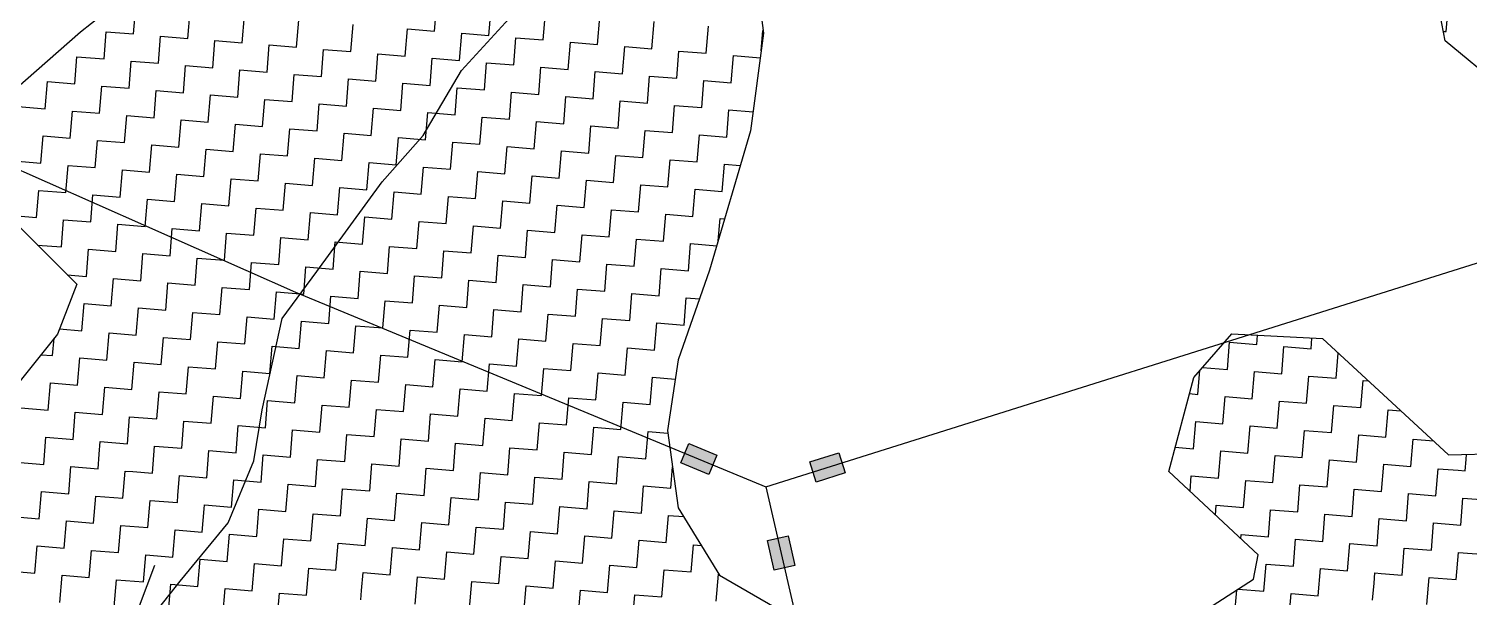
# Model space of a CAD drawing. Header units: metres. Extents: x 286589 to 288713, y 2001360 to 2004418.
# Drawn here: x 287371.2 to 287647.9, y 2003630.1 to 2003739.2 of the extents above; entities that cross this region are included whole.
import ezdxf

# ---------------------------------------------------------------- set-up
doc = ezdxf.new("R2010")
doc.units = ezdxf.units.M
doc.header["$MEASUREMENT"] = 0
for name, color, linetype in [('LINE_WATER', 4, 'Continuous'), ('POLY_HATCH', 12, 'Continuous'), ('POLY_PARCEL', 6, 'Continuous')]:
    doc.layers.add(name, color=color, linetype=linetype)

msp = doc.modelspace()

# ---------------------------------------------------------------- hatches: boundary and pattern name
for points in [[(287497.96, 2003659.63), (287496.42, 2003655.9), (287501.81, 2003653.67), (287503.35, 2003657.4)], [(287527.99, 2003653.97), (287526.78, 2003657.82), (287521.22, 2003656.07), (287522.43, 2003652.22)], [(287514.4, 2003635.31), (287518.33, 2003636.21), (287517.03, 2003641.89), (287513.1, 2003640.99)]]:
    msp.add_hatch(color=256).paths.add_polyline_path(points)

# ---------------------------------------------------------------- linework, layer by layer
for points in [[(287501.81, 2003653.67), (287496.42, 2003655.9), (287497.96, 2003659.63), (287503.35, 2003657.4)], [(287521.22, 2003656.07), (287526.78, 2003657.82), (287527.99, 2003653.97), (287522.43, 2003652.22)], [(287517.03, 2003641.89), (287518.33, 2003636.21), (287514.4, 2003635.31), (287513.1, 2003640.99)]]:
    msp.add_lwpolyline(points, close=True)
msp.add_lwpolyline([(287359.49, 2003541.23), (287395.42, 2003636.28)])
at = {"layer": 'LINE_WATER'}
for p, q in [((287454.33, 2003731.24), (287463.48, 2003741.21)), ((287446.95, 2003718.74), (287454.33, 2003731.24)), ((287439.08, 2003709.85), (287446.95, 2003718.74)), ((287426.55, 2003692.61), (287439.08, 2003709.85)), ((287419.86, 2003683.63), (287426.55, 2003692.61)), ((287416.04, 2003666.07), (287419.86, 2003683.63)), ((287414.45, 2003656.28), (287416.04, 2003666.07)), ((287409.51, 2003644.37), (287414.45, 2003656.28)), ((287400.25, 2003633.21), (287409.51, 2003644.37)), ((287392.28, 2003623.14), (287400.25, 2003633.21))]:
    msp.add_line(p, q, dxfattribs=at)
at = {"layer": 'POLY_HATCH'}
for p, q in [((287643.26, 2003736.91), (287635.63, 2003776.77)), ((287508.04, 2003773.21), (287512.3, 2003738.36)), ((287396.3, 2003750.59), (287381.13, 2003738.59)), ((287381.13, 2003738.59), (287366.36, 2003725.61)), ((287512.3, 2003738.36), (287509.83, 2003719.65)), ((287656.56, 2003725.9), (287643.26, 2003736.91)), ((287509.83, 2003719.65), (287501.97, 2003692.88)), ((287501.97, 2003692.88), (287495.9, 2003675.66)), ((287594.96, 2003672.31), (287602.26, 2003680.69)), ((287602.26, 2003680.69), (287619.69, 2003679.75)), ((287619.69, 2003679.75), (287643.88, 2003657.45)), ((287495.9, 2003675.66), (287493.86, 2003662.11)), ((287590.18, 2003654.26), (287594.96, 2003672.31)), ((287493.86, 2003662.11), (287495.96, 2003647.29)), ((287643.88, 2003657.45), (287657.15, 2003657.79)), ((287607.31, 2003638.21), (287590.18, 2003654.26)), ((287495.96, 2003647.29), (287503.89, 2003634.35)), ((287606.46, 2003633.55), (287607.31, 2003638.21)), ((287503.89, 2003634.35), (287521.06, 2003624.44)), ((287587.5, 2003621.39), (287606.46, 2003633.55))]:
    msp.add_line(p, q, dxfattribs=at)
at = {"layer": 'POLY_HATCH', "linetype": 'Continuous'}
for p, q in [((287449.13, 2003738.78), (287449.55, 2003744)), ((287643.47, 2003738.7), (287643.9, 2003743.92)), ((287391.31, 2003738.24), (287391.73, 2003743.46)), ((287401.74, 2003737.39), (287402.17, 2003742.61)), ((287412.18, 2003736.54), (287412.6, 2003741.76)), ((287422.61, 2003735.69), (287423.04, 2003740.91)), ((287459.57, 2003737.93), (287459.99, 2003743.15)), ((287470, 2003737.08), (287470.43, 2003742.3)), ((287480.44, 2003736.23), (287480.86, 2003741.45)), ((287385.66, 2003733.45), (287386.09, 2003738.67)), ((287386.09, 2003738.67), (287391.31, 2003738.24)), ((287433.05, 2003734.84), (287433.48, 2003740.06)), ((287443.49, 2003733.99), (287443.91, 2003739.21)), ((287443.91, 2003739.21), (287449.13, 2003738.78)), ((287453.92, 2003733.14), (287454.35, 2003738.36)), ((287454.35, 2003738.36), (287459.57, 2003737.93)), ((287490.87, 2003735.38), (287491.3, 2003740.6)), ((287501.31, 2003734.53), (287501.74, 2003739.75)), ((287511.85, 2003734.99), (287512.17, 2003738.9)), ((287512.17, 2003738.9), (287512.23, 2003738.89)), ((287642.91, 2003738.74), (287643.47, 2003738.7)), ((287396.1, 2003732.6), (287396.52, 2003737.82)), ((287396.52, 2003737.82), (287401.74, 2003737.39)), ((287406.53, 2003731.75), (287406.96, 2003736.97)), ((287406.96, 2003736.97), (287412.18, 2003736.54)), ((287416.97, 2003730.9), (287417.4, 2003736.12)), ((287417.4, 2003736.12), (287422.61, 2003735.69)), ((287427.41, 2003730.05), (287427.83, 2003735.26)), ((287427.83, 2003735.26), (287433.05, 2003734.84)), ((287464.36, 2003732.29), (287464.78, 2003737.51)), ((287464.78, 2003737.51), (287470, 2003737.08)), ((287474.79, 2003731.44), (287475.22, 2003736.65)), ((287475.22, 2003736.65), (287480.44, 2003736.23)), ((287485.23, 2003730.59), (287485.66, 2003735.8)), ((287485.66, 2003735.8), (287490.87, 2003735.38)), ((287380.02, 2003728.66), (287380.44, 2003733.87)), ((287380.44, 2003733.87), (287385.66, 2003733.45)), ((287390.45, 2003727.81), (287390.88, 2003733.02)), ((287390.88, 2003733.02), (287396.1, 2003732.6)), ((287437.84, 2003729.2), (287438.27, 2003734.41)), ((287438.27, 2003734.41), (287443.49, 2003733.99)), ((287448.28, 2003728.35), (287448.7, 2003733.56)), ((287448.7, 2003733.56), (287453.92, 2003733.14)), ((287458.71, 2003727.49), (287459.14, 2003732.71)), ((287459.14, 2003732.71), (287464.36, 2003732.29)), ((287495.67, 2003729.74), (287496.09, 2003734.95)), ((287496.09, 2003734.95), (287501.31, 2003734.53)), ((287506.1, 2003728.88), (287506.53, 2003734.1)), ((287506.53, 2003734.1), (287511.68, 2003733.68)), ((287400.89, 2003726.96), (287401.32, 2003732.17)), ((287401.32, 2003732.17), (287406.53, 2003731.75)), ((287411.33, 2003726.1), (287411.75, 2003731.32)), ((287411.75, 2003731.32), (287416.97, 2003730.9)), ((287421.76, 2003725.25), (287422.19, 2003730.47)), ((287422.19, 2003730.47), (287427.41, 2003730.05)), ((287469.15, 2003726.64), (287469.58, 2003731.86)), ((287469.58, 2003731.86), (287474.79, 2003731.44)), ((287479.59, 2003725.79), (287480.01, 2003731.01)), ((287480.01, 2003731.01), (287485.23, 2003730.59)), ((287490.02, 2003724.94), (287490.45, 2003730.16)), ((287490.45, 2003730.16), (287495.67, 2003729.74)), ((287374.37, 2003723.86), (287374.8, 2003729.08)), ((287374.8, 2003729.08), (287380.02, 2003728.66)), ((287384.81, 2003723.01), (287385.24, 2003728.23)), ((287385.24, 2003728.23), (287390.45, 2003727.81)), ((287395.25, 2003722.16), (287395.67, 2003727.38)), ((287395.67, 2003727.38), (287400.89, 2003726.96)), ((287432.2, 2003724.4), (287432.62, 2003729.62)), ((287432.62, 2003729.62), (287437.84, 2003729.2)), ((287442.64, 2003723.55), (287443.06, 2003728.77)), ((287443.06, 2003728.77), (287448.28, 2003728.35)), ((287453.07, 2003722.7), (287453.5, 2003727.92)), ((287453.5, 2003727.92), (287458.71, 2003727.49)), ((287463.51, 2003721.85), (287463.93, 2003727.07)), ((287463.93, 2003727.07), (287469.15, 2003726.64)), ((287500.46, 2003724.09), (287500.89, 2003729.31)), ((287500.89, 2003729.31), (287506.1, 2003728.88)), ((287369.16, 2003724.29), (287374.37, 2003723.86)), ((287405.68, 2003721.31), (287406.11, 2003726.53)), ((287406.11, 2003726.53), (287411.33, 2003726.1)), ((287416.12, 2003720.46), (287416.54, 2003725.68)), ((287416.54, 2003725.68), (287421.76, 2003725.25)), ((287426.56, 2003719.61), (287426.98, 2003724.83)), ((287426.98, 2003724.83), (287432.2, 2003724.4)), ((287473.94, 2003721), (287474.37, 2003726.22)), ((287474.37, 2003726.22), (287479.59, 2003725.79)), ((287484.38, 2003720.15), (287484.81, 2003725.37)), ((287484.81, 2003725.37), (287490.02, 2003724.94)), ((287494.82, 2003719.3), (287495.24, 2003724.52)), ((287495.24, 2003724.52), (287500.46, 2003724.09)), ((287379.17, 2003718.22), (287379.59, 2003723.44)), ((287379.59, 2003723.44), (287384.81, 2003723.01)), ((287389.6, 2003717.37), (287390.03, 2003722.59)), ((287390.03, 2003722.59), (287395.25, 2003722.16)), ((287400.04, 2003716.52), (287400.47, 2003721.74)), ((287400.47, 2003721.74), (287405.68, 2003721.31)), ((287436.99, 2003718.76), (287437.42, 2003723.98)), ((287437.42, 2003723.98), (287442.64, 2003723.55)), ((287447.43, 2003717.91), (287447.85, 2003723.13)), ((287447.85, 2003723.13), (287453.07, 2003722.7)), ((287457.86, 2003717.06), (287458.29, 2003722.28)), ((287458.29, 2003722.28), (287463.51, 2003721.85)), ((287468.3, 2003716.21), (287468.73, 2003721.43)), ((287468.73, 2003721.43), (287473.94, 2003721)), ((287505.25, 2003718.45), (287505.68, 2003723.67)), ((287505.68, 2003723.67), (287510.31, 2003723.29)), ((287373.52, 2003713.43), (287373.95, 2003718.65)), ((287373.95, 2003718.65), (287379.17, 2003718.22)), ((287410.48, 2003715.67), (287410.9, 2003720.89)), ((287410.9, 2003720.89), (287416.12, 2003720.46)), ((287420.91, 2003714.82), (287421.34, 2003720.04)), ((287421.34, 2003720.04), (287426.56, 2003719.61)), ((287431.35, 2003713.97), (287431.77, 2003719.19)), ((287431.77, 2003719.19), (287436.99, 2003718.76)), ((287478.74, 2003715.36), (287479.16, 2003720.58)), ((287479.16, 2003720.58), (287484.38, 2003720.15)), ((287489.17, 2003714.51), (287489.6, 2003719.72)), ((287489.6, 2003719.72), (287494.82, 2003719.3)), ((287499.61, 2003713.66), (287500.03, 2003718.87)), ((287500.03, 2003718.87), (287505.25, 2003718.45)), ((287383.96, 2003712.58), (287384.39, 2003717.79)), ((287384.39, 2003717.79), (287389.6, 2003717.37)), ((287394.4, 2003711.73), (287394.82, 2003716.94)), ((287394.82, 2003716.94), (287400.04, 2003716.52)), ((287404.83, 2003710.88), (287405.26, 2003716.09)), ((287405.26, 2003716.09), (287410.48, 2003715.67)), ((287441.78, 2003713.12), (287442.21, 2003718.33)), ((287442.21, 2003718.33), (287447.43, 2003717.91)), ((287452.22, 2003712.27), (287452.65, 2003717.48)), ((287452.65, 2003717.48), (287457.86, 2003717.06)), ((287462.66, 2003711.41), (287463.08, 2003716.63)), ((287463.08, 2003716.63), (287468.3, 2003716.21)), ((287368.31, 2003713.85), (287373.52, 2003713.43)), ((287415.27, 2003710.02), (287415.69, 2003715.24)), ((287415.69, 2003715.24), (287420.91, 2003714.82)), ((287425.71, 2003709.17), (287426.13, 2003714.39)), ((287426.13, 2003714.39), (287431.35, 2003713.97)), ((287436.14, 2003708.32), (287436.57, 2003713.54)), ((287436.57, 2003713.54), (287441.78, 2003713.12)), ((287473.09, 2003710.56), (287473.52, 2003715.78)), ((287473.52, 2003715.78), (287478.74, 2003715.36)), ((287483.53, 2003709.71), (287483.95, 2003714.93)), ((287483.95, 2003714.93), (287489.17, 2003714.51)), ((287493.97, 2003708.86), (287494.39, 2003714.08)), ((287494.39, 2003714.08), (287499.61, 2003713.66)), ((287504.4, 2003708.01), (287504.83, 2003713.23)), ((287504.83, 2003713.23), (287507.87, 2003712.98)), ((287378.32, 2003707.78), (287378.74, 2003713)), ((287378.74, 2003713), (287383.96, 2003712.58)), ((287388.75, 2003706.93), (287389.18, 2003712.15)), ((287389.18, 2003712.15), (287394.4, 2003711.73)), ((287399.19, 2003706.08), (287399.61, 2003711.3)), ((287399.61, 2003711.3), (287404.83, 2003710.88)), ((287409.63, 2003705.23), (287410.05, 2003710.45)), ((287410.05, 2003710.45), (287415.27, 2003710.02)), ((287446.58, 2003707.47), (287447, 2003712.69)), ((287447, 2003712.69), (287452.22, 2003712.27)), ((287457.01, 2003706.62), (287457.44, 2003711.84)), ((287457.44, 2003711.84), (287462.66, 2003711.41)), ((287467.45, 2003705.77), (287467.88, 2003710.99)), ((287467.88, 2003710.99), (287473.09, 2003710.56)), ((287372.67, 2003702.99), (287373.1, 2003708.21)), ((287373.1, 2003708.21), (287378.32, 2003707.78)), ((287420.06, 2003704.38), (287420.49, 2003709.6)), ((287420.49, 2003709.6), (287425.71, 2003709.17)), ((287430.5, 2003703.53), (287430.92, 2003708.75)), ((287430.92, 2003708.75), (287436.14, 2003708.32)), ((287440.93, 2003702.68), (287441.36, 2003707.9)), ((287441.36, 2003707.9), (287446.58, 2003707.47)), ((287477.89, 2003704.92), (287478.31, 2003710.14)), ((287478.31, 2003710.14), (287483.53, 2003709.71)), ((287488.32, 2003704.07), (287488.75, 2003709.29)), ((287488.75, 2003709.29), (287493.97, 2003708.86)), ((287498.76, 2003703.22), (287499.18, 2003708.44)), ((287499.18, 2003708.44), (287504.4, 2003708.01)), ((287383.11, 2003702.14), (287383.53, 2003707.36)), ((287383.53, 2003707.36), (287388.75, 2003706.93)), ((287393.55, 2003701.29), (287393.97, 2003706.51)), ((287393.97, 2003706.51), (287399.19, 2003706.08)), ((287403.98, 2003700.44), (287404.41, 2003705.66)), ((287404.41, 2003705.66), (287409.63, 2003705.23)), ((287414.42, 2003699.59), (287414.84, 2003704.81)), ((287414.84, 2003704.81), (287420.06, 2003704.38)), ((287451.37, 2003701.83), (287451.8, 2003707.05)), ((287451.8, 2003707.05), (287457.01, 2003706.62)), ((287461.81, 2003700.98), (287462.23, 2003706.2)), ((287462.23, 2003706.2), (287467.45, 2003705.77)), ((287472.24, 2003700.13), (287472.67, 2003705.35)), ((287472.67, 2003705.35), (287477.89, 2003704.92)), ((287367.46, 2003703.42), (287372.67, 2003702.99)), ((287377.47, 2003697.35), (287377.89, 2003702.57)), ((287377.89, 2003702.57), (287383.11, 2003702.14)), ((287424.85, 2003698.74), (287425.28, 2003703.96)), ((287425.28, 2003703.96), (287430.5, 2003703.53)), ((287435.29, 2003697.89), (287435.72, 2003703.11)), ((287435.72, 2003703.11), (287440.93, 2003702.68)), ((287445.73, 2003697.04), (287446.15, 2003702.25)), ((287446.15, 2003702.25), (287451.37, 2003701.83)), ((287482.68, 2003699.28), (287483.1, 2003704.5)), ((287483.1, 2003704.5), (287488.32, 2003704.07)), ((287493.11, 2003698.43), (287493.54, 2003703.64)), ((287493.54, 2003703.64), (287498.76, 2003703.22)), ((287503.63, 2003698.53), (287503.98, 2003702.79)), ((287503.98, 2003702.79), (287504.86, 2003702.72)), ((287387.9, 2003696.5), (287388.33, 2003701.72)), ((287388.33, 2003701.72), (287393.55, 2003701.29)), ((287398.34, 2003695.65), (287398.76, 2003700.86)), ((287398.76, 2003700.86), (287403.98, 2003700.44)), ((287408.77, 2003694.8), (287409.2, 2003700.01)), ((287409.2, 2003700.01), (287414.42, 2003699.59)), ((287456.16, 2003696.19), (287456.59, 2003701.4)), ((287456.59, 2003701.4), (287461.81, 2003700.98)), ((287466.6, 2003695.34), (287467.02, 2003700.55)), ((287467.02, 2003700.55), (287472.24, 2003700.13)), ((287477.04, 2003694.48), (287477.46, 2003699.7)), ((287477.46, 2003699.7), (287482.68, 2003699.28)), ((287372.9, 2003697.72), (287377.47, 2003697.35)), ((287382.26, 2003691.7), (287382.68, 2003696.92)), ((287382.68, 2003696.92), (287387.9, 2003696.5)), ((287419.21, 2003693.95), (287419.64, 2003699.16)), ((287419.64, 2003699.16), (287424.85, 2003698.74)), ((287429.65, 2003693.09), (287430.07, 2003698.31)), ((287430.07, 2003698.31), (287435.29, 2003697.89)), ((287440.08, 2003692.24), (287440.51, 2003697.46)), ((287440.51, 2003697.46), (287445.73, 2003697.04)), ((287450.52, 2003691.39), (287450.94, 2003696.61)), ((287450.94, 2003696.61), (287456.16, 2003696.19)), ((287487.47, 2003693.63), (287487.9, 2003698.85)), ((287487.9, 2003698.85), (287493.11, 2003698.43)), ((287497.91, 2003692.78), (287498.33, 2003698)), ((287498.33, 2003698), (287503.35, 2003697.59)), ((287392.7, 2003690.85), (287393.12, 2003696.07)), ((287393.12, 2003696.07), (287398.34, 2003695.65)), ((287403.13, 2003690), (287403.56, 2003695.22)), ((287403.56, 2003695.22), (287408.77, 2003694.8)), ((287413.57, 2003689.15), (287413.99, 2003694.37)), ((287413.99, 2003694.37), (287419.21, 2003693.95)), ((287460.96, 2003690.54), (287461.38, 2003695.76)), ((287461.38, 2003695.76), (287466.6, 2003695.34)), ((287471.39, 2003689.69), (287471.82, 2003694.91)), ((287471.82, 2003694.91), (287477.04, 2003694.48)), ((287481.83, 2003688.84), (287482.25, 2003694.06)), ((287482.25, 2003694.06), (287487.47, 2003693.63)), ((287378.6, 2003692), (287382.26, 2003691.7)), ((287387.05, 2003686.06), (287387.48, 2003691.28)), ((287387.48, 2003691.28), (287392.7, 2003690.85)), ((287424, 2003688.3), (287424.43, 2003693.52)), ((287424.43, 2003693.52), (287429.65, 2003693.09)), ((287434.44, 2003687.45), (287434.87, 2003692.67)), ((287434.87, 2003692.67), (287440.08, 2003692.24)), ((287444.88, 2003686.6), (287445.3, 2003691.82)), ((287445.3, 2003691.82), (287450.52, 2003691.39)), ((287455.31, 2003685.75), (287455.74, 2003690.97)), ((287455.74, 2003690.97), (287460.96, 2003690.54)), ((287492.26, 2003687.99), (287492.69, 2003693.21)), ((287492.69, 2003693.21), (287497.91, 2003692.78)), ((287397.49, 2003685.21), (287397.91, 2003690.43)), ((287397.91, 2003690.43), (287403.13, 2003690)), ((287407.92, 2003684.36), (287408.35, 2003689.58)), ((287408.35, 2003689.58), (287413.57, 2003689.15)), ((287418.36, 2003683.51), (287418.79, 2003688.73)), ((287418.79, 2003688.73), (287424, 2003688.3)), ((287465.75, 2003684.9), (287466.17, 2003690.12)), ((287466.17, 2003690.12), (287471.39, 2003689.69)), ((287476.18, 2003684.05), (287476.61, 2003689.27)), ((287476.61, 2003689.27), (287481.83, 2003688.84)), ((287486.62, 2003683.2), (287487.05, 2003688.42)), ((287487.05, 2003688.42), (287492.26, 2003687.99)), ((287381.41, 2003681.27), (287381.83, 2003686.49)), ((287381.83, 2003686.49), (287387.05, 2003686.06)), ((287391.84, 2003680.42), (287392.27, 2003685.64)), ((287392.27, 2003685.64), (287397.49, 2003685.21)), ((287428.8, 2003682.66), (287429.22, 2003687.88)), ((287429.22, 2003687.88), (287434.44, 2003687.45)), ((287439.23, 2003681.81), (287439.66, 2003687.03)), ((287439.66, 2003687.03), (287444.88, 2003686.6)), ((287449.67, 2003680.96), (287450.09, 2003686.18)), ((287450.09, 2003686.18), (287455.31, 2003685.75)), ((287497.06, 2003682.35), (287497.48, 2003687.57)), ((287497.48, 2003687.57), (287500.03, 2003687.36)), ((287402.28, 2003679.57), (287402.71, 2003684.79)), ((287402.71, 2003684.79), (287407.92, 2003684.36)), ((287412.72, 2003678.72), (287413.14, 2003683.93)), ((287413.14, 2003683.93), (287418.36, 2003683.51)), ((287423.15, 2003677.87), (287423.58, 2003683.08)), ((287423.58, 2003683.08), (287428.8, 2003682.66)), ((287460.11, 2003680.11), (287460.53, 2003685.32)), ((287460.53, 2003685.32), (287465.75, 2003684.9)), ((287470.54, 2003679.26), (287470.97, 2003684.47)), ((287470.97, 2003684.47), (287476.18, 2003684.05)), ((287480.98, 2003678.41), (287481.4, 2003683.62)), ((287481.4, 2003683.62), (287486.62, 2003683.2)), ((287491.41, 2003677.55), (287491.84, 2003682.77)), ((287491.84, 2003682.77), (287497.06, 2003682.35)), ((287377.08, 2003681.62), (287381.41, 2003681.27)), ((287386.2, 2003675.62), (287386.63, 2003680.84)), ((287386.63, 2003680.84), (287391.84, 2003680.42)), ((287396.64, 2003674.77), (287397.06, 2003679.99)), ((287397.06, 2003679.99), (287402.28, 2003679.57)), ((287433.59, 2003677.01), (287434.01, 2003682.23)), ((287434.01, 2003682.23), (287439.23, 2003681.81)), ((287444.03, 2003676.16), (287444.45, 2003681.38)), ((287444.45, 2003681.38), (287449.67, 2003680.96)), ((287454.46, 2003675.31), (287454.89, 2003680.53)), ((287454.89, 2003680.53), (287460.11, 2003680.11)), ((287607.06, 2003678.63), (287607.21, 2003680.43)), ((287375.76, 2003676.48), (287376.04, 2003679.81)), ((287407.07, 2003673.92), (287407.5, 2003679.14)), ((287407.5, 2003679.14), (287412.72, 2003678.72)), ((287417.51, 2003673.07), (287417.93, 2003678.29)), ((287417.93, 2003678.29), (287423.15, 2003677.87)), ((287427.95, 2003672.22), (287428.37, 2003677.44)), ((287428.37, 2003677.44), (287433.59, 2003677.01)), ((287464.9, 2003674.46), (287465.32, 2003679.68)), ((287465.32, 2003679.68), (287470.54, 2003679.26)), ((287475.33, 2003673.61), (287475.76, 2003678.83)), ((287475.76, 2003678.83), (287480.98, 2003678.41)), ((287485.77, 2003672.76), (287486.2, 2003677.98)), ((287486.2, 2003677.98), (287491.41, 2003677.55)), ((287601.42, 2003673.84), (287601.84, 2003679.06)), ((287601.84, 2003679.06), (287607.06, 2003678.63)), ((287611.86, 2003672.99), (287612.28, 2003678.21)), ((287612.28, 2003678.21), (287617.5, 2003677.78)), ((287617.5, 2003677.78), (287617.67, 2003679.86)), ((287373.52, 2003676.66), (287375.76, 2003676.48)), ((287380.56, 2003670.83), (287380.98, 2003676.05)), ((287380.98, 2003676.05), (287386.2, 2003675.62)), ((287390.99, 2003669.98), (287391.42, 2003675.2)), ((287391.42, 2003675.2), (287396.64, 2003674.77)), ((287438.38, 2003671.37), (287438.81, 2003676.59)), ((287438.81, 2003676.59), (287444.03, 2003676.16)), ((287448.82, 2003670.52), (287449.24, 2003675.74)), ((287449.24, 2003675.74), (287454.46, 2003675.31)), ((287459.25, 2003669.67), (287459.68, 2003674.89)), ((287459.68, 2003674.89), (287464.9, 2003674.46)), ((287622.29, 2003672.14), (287622.69, 2003676.98)), ((287401.43, 2003669.13), (287401.86, 2003674.35)), ((287401.86, 2003674.35), (287407.07, 2003673.92)), ((287411.87, 2003668.28), (287412.29, 2003673.5)), ((287412.29, 2003673.5), (287417.51, 2003673.07)), ((287422.3, 2003667.43), (287422.73, 2003672.65)), ((287422.73, 2003672.65), (287427.95, 2003672.22)), ((287432.74, 2003666.58), (287433.16, 2003671.8)), ((287433.16, 2003671.8), (287438.38, 2003671.37)), ((287469.69, 2003668.82), (287470.12, 2003674.04)), ((287470.12, 2003674.04), (287475.33, 2003673.61)), ((287480.13, 2003667.97), (287480.55, 2003673.19)), ((287480.55, 2003673.19), (287485.77, 2003672.76)), ((287490.56, 2003667.12), (287490.99, 2003672.34)), ((287490.99, 2003672.34), (287495.35, 2003671.98)), ((287595.78, 2003669.05), (287596.15, 2003673.68)), ((287596.63, 2003674.23), (287601.42, 2003673.84)), ((287606.21, 2003668.2), (287606.64, 2003673.42)), ((287606.64, 2003673.42), (287611.86, 2003672.99)), ((287616.65, 2003667.35), (287617.07, 2003672.56)), ((287617.07, 2003672.56), (287622.29, 2003672.14)), ((287627.08, 2003666.5), (287627.51, 2003671.71)), ((287627.51, 2003671.71), (287628.49, 2003671.63)), ((287374.91, 2003666.04), (287375.34, 2003671.26)), ((287375.34, 2003671.26), (287380.56, 2003670.83)), ((287385.35, 2003665.19), (287385.78, 2003670.41)), ((287385.78, 2003670.41), (287390.99, 2003669.98)), ((287395.79, 2003664.34), (287396.21, 2003669.56)), ((287396.21, 2003669.56), (287401.43, 2003669.13)), ((287443.17, 2003665.73), (287443.6, 2003670.95)), ((287443.6, 2003670.95), (287448.82, 2003670.52)), ((287453.61, 2003664.88), (287454.04, 2003670.1)), ((287454.04, 2003670.1), (287459.25, 2003669.67)), ((287464.05, 2003664.03), (287464.47, 2003669.24)), ((287464.47, 2003669.24), (287469.69, 2003668.82)), ((287594.13, 2003669.18), (287595.78, 2003669.05)), ((287369.7, 2003666.46), (287374.91, 2003666.04)), ((287406.22, 2003663.49), (287406.65, 2003668.71)), ((287406.65, 2003668.71), (287411.87, 2003668.28)), ((287416.66, 2003662.64), (287417.08, 2003667.85)), ((287417.08, 2003667.85), (287422.3, 2003667.43)), ((287427.1, 2003661.79), (287427.52, 2003667)), ((287427.52, 2003667), (287432.74, 2003666.58)), ((287437.53, 2003660.94), (287437.96, 2003666.15)), ((287437.96, 2003666.15), (287443.17, 2003665.73)), ((287474.48, 2003663.18), (287474.91, 2003668.39)), ((287474.91, 2003668.39), (287480.13, 2003667.97)), ((287484.92, 2003662.33), (287485.34, 2003667.54)), ((287485.34, 2003667.54), (287490.56, 2003667.12)), ((287600.57, 2003663.4), (287600.99, 2003668.62)), ((287600.99, 2003668.62), (287606.21, 2003668.2)), ((287611, 2003662.55), (287611.43, 2003667.77)), ((287611.43, 2003667.77), (287616.65, 2003667.35)), ((287621.44, 2003661.7), (287621.87, 2003666.92)), ((287621.87, 2003666.92), (287627.08, 2003666.5)), ((287631.88, 2003660.85), (287632.3, 2003666.07)), ((287632.3, 2003666.07), (287634.74, 2003665.87)), ((287379.71, 2003660.4), (287380.13, 2003665.61)), ((287380.13, 2003665.61), (287385.35, 2003665.19)), ((287390.14, 2003659.55), (287390.57, 2003664.76)), ((287390.57, 2003664.76), (287395.79, 2003664.34)), ((287400.58, 2003658.69), (287401, 2003663.91)), ((287401, 2003663.91), (287406.22, 2003663.49)), ((287447.97, 2003660.08), (287448.39, 2003665.3)), ((287448.39, 2003665.3), (287453.61, 2003664.88)), ((287458.4, 2003659.23), (287458.83, 2003664.45)), ((287458.83, 2003664.45), (287464.05, 2003664.03)), ((287468.84, 2003658.38), (287469.27, 2003663.6)), ((287469.27, 2003663.6), (287474.48, 2003663.18)), ((287594.92, 2003658.61), (287595.35, 2003663.83)), ((287595.35, 2003663.83), (287600.57, 2003663.4)), ((287374.06, 2003655.6), (287374.49, 2003660.82)), ((287374.49, 2003660.82), (287379.15, 2003660.44)), ((287411.02, 2003657.84), (287411.44, 2003663.06)), ((287411.44, 2003663.06), (287416.66, 2003662.64)), ((287421.45, 2003656.99), (287421.88, 2003662.21)), ((287421.88, 2003662.21), (287427.1, 2003661.79)), ((287431.89, 2003656.14), (287432.31, 2003661.36)), ((287432.31, 2003661.36), (287437.53, 2003660.94)), ((287479.28, 2003657.53), (287479.7, 2003662.75)), ((287479.7, 2003662.75), (287484.92, 2003662.33)), ((287489.71, 2003656.68), (287490.14, 2003661.9)), ((287490.14, 2003661.9), (287493.93, 2003661.59)), ((287605.36, 2003657.76), (287605.79, 2003662.98)), ((287605.79, 2003662.98), (287611, 2003662.55)), ((287615.8, 2003656.91), (287616.22, 2003662.13)), ((287616.22, 2003662.13), (287621.44, 2003661.7)), ((287626.23, 2003656.06), (287626.66, 2003661.28)), ((287626.66, 2003661.28), (287631.88, 2003660.85)), ((287379.15, 2003660.44), (287379.71, 2003660.4)), ((287384.73, 2003657.55), (287384.93, 2003659.97)), ((287384.93, 2003659.97), (287390.14, 2003659.55)), ((287394.94, 2003653.9), (287395.36, 2003659.12)), ((287395.36, 2003659.12), (287400.58, 2003658.69)), ((287405.37, 2003653.05), (287405.8, 2003658.27)), ((287405.8, 2003658.27), (287411.02, 2003657.84)), ((287442.32, 2003655.29), (287442.75, 2003660.51)), ((287442.75, 2003660.51), (287447.97, 2003660.08)), ((287452.76, 2003654.44), (287453.19, 2003659.66)), ((287453.19, 2003659.66), (287458.4, 2003659.23)), ((287463.2, 2003653.59), (287463.62, 2003658.81)), ((287463.62, 2003658.81), (287468.84, 2003658.38)), ((287473.63, 2003652.74), (287474.06, 2003657.96)), ((287474.06, 2003657.96), (287479.28, 2003657.53)), ((287591.4, 2003658.9), (287594.92, 2003658.61)), ((287599.72, 2003652.97), (287600.14, 2003658.19)), ((287600.14, 2003658.19), (287605.36, 2003657.76)), ((287636.67, 2003655.21), (287637.09, 2003660.43)), ((287637.09, 2003660.43), (287641, 2003660.11)), ((287368.85, 2003656.03), (287374.06, 2003655.6)), ((287378.86, 2003649.96), (287379.28, 2003655.18)), ((287379.28, 2003655.18), (287384.5, 2003654.75)), ((287384.5, 2003654.75), (287384.73, 2003657.55)), ((287415.81, 2003652.2), (287416.23, 2003657.42)), ((287416.23, 2003657.42), (287421.45, 2003656.99)), ((287426.24, 2003651.35), (287426.67, 2003656.57)), ((287426.67, 2003656.57), (287431.89, 2003656.14)), ((287436.68, 2003650.5), (287437.11, 2003655.72)), ((287437.11, 2003655.72), (287442.32, 2003655.29)), ((287484.07, 2003651.89), (287484.49, 2003657.11)), ((287484.49, 2003657.11), (287489.71, 2003656.68)), ((287494.51, 2003651.04), (287494.84, 2003655.16)), ((287610.15, 2003652.12), (287610.58, 2003657.34)), ((287610.58, 2003657.34), (287615.8, 2003656.91)), ((287620.59, 2003651.27), (287621.02, 2003656.48)), ((287621.02, 2003656.48), (287626.23, 2003656.06)), ((287631.03, 2003650.42), (287631.45, 2003655.63)), ((287631.45, 2003655.63), (287636.67, 2003655.21)), ((287647.11, 2003654.36), (287647.28, 2003656.54)), ((287647.28, 2003656.54), (287647.36, 2003657.54)), ((287389.29, 2003649.11), (287389.72, 2003654.33)), ((287389.72, 2003654.33), (287391.17, 2003654.21)), ((287391.17, 2003654.21), (287394.94, 2003653.9)), ((287399.85, 2003649.71), (287400.15, 2003653.48)), ((287400.15, 2003653.48), (287405.37, 2003653.05)), ((287410.16, 2003647.41), (287410.59, 2003652.63)), ((287410.59, 2003652.63), (287415.81, 2003652.2)), ((287447.12, 2003649.65), (287447.54, 2003654.87)), ((287447.54, 2003654.87), (287452.76, 2003654.44)), ((287457.55, 2003648.8), (287457.98, 2003654.02)), ((287457.98, 2003654.02), (287463.2, 2003653.59)), ((287467.99, 2003647.95), (287468.41, 2003653.17)), ((287468.41, 2003653.17), (287473.63, 2003652.74)), ((287478.43, 2003647.1), (287478.85, 2003652.31)), ((287478.85, 2003652.31), (287484.07, 2003651.89)), ((287594.26, 2003650.44), (287594.5, 2003653.39)), ((287594.5, 2003653.39), (287599.72, 2003652.97)), ((287604.51, 2003647.32), (287604.94, 2003652.54)), ((287604.94, 2003652.54), (287610.15, 2003652.12)), ((287641.46, 2003649.57), (287641.89, 2003654.78)), ((287641.89, 2003654.78), (287645.74, 2003654.47)), ((287645.74, 2003654.47), (287647.11, 2003654.36)), ((287373.21, 2003645.17), (287373.64, 2003650.39)), ((287373.64, 2003650.39), (287378.86, 2003649.96)), ((287383.65, 2003644.32), (287384.07, 2003649.53)), ((287384.07, 2003649.53), (287389.29, 2003649.11)), ((287399.73, 2003648.26), (287399.85, 2003649.71)), ((287420.6, 2003646.56), (287421.03, 2003651.78)), ((287421.03, 2003651.78), (287426.24, 2003651.35)), ((287431.04, 2003645.71), (287431.46, 2003650.92)), ((287431.46, 2003650.92), (287436.68, 2003650.5)), ((287441.47, 2003644.86), (287441.9, 2003650.07)), ((287441.9, 2003650.07), (287447.12, 2003649.65)), ((287488.86, 2003646.25), (287489.29, 2003651.46)), ((287489.29, 2003651.46), (287494.51, 2003651.04)), ((287614.95, 2003646.47), (287615.37, 2003651.69)), ((287615.37, 2003651.69), (287620.59, 2003651.27)), ((287625.38, 2003645.62), (287625.81, 2003650.84)), ((287625.81, 2003650.84), (287631.03, 2003650.42)), ((287635.82, 2003644.77), (287636.24, 2003649.99)), ((287636.24, 2003649.99), (287641.46, 2003649.57)), ((287394.09, 2003643.47), (287394.51, 2003648.68)), ((287394.51, 2003648.68), (287399.73, 2003648.26)), ((287404.52, 2003642.61), (287404.89, 2003647.1)), ((287404.89, 2003647.1), (287404.95, 2003647.83)), ((287404.95, 2003647.83), (287410.16, 2003647.41)), ((287414.97, 2003641.87), (287415.38, 2003646.98)), ((287415.38, 2003646.98), (287420.6, 2003646.56)), ((287451.91, 2003644.01), (287452.33, 2003649.22)), ((287452.33, 2003649.22), (287457.55, 2003648.8)), ((287462.35, 2003643.15), (287462.77, 2003648.37)), ((287462.77, 2003648.37), (287467.99, 2003647.95)), ((287472.78, 2003642.3), (287473.21, 2003647.52)), ((287473.21, 2003647.52), (287478.43, 2003647.1)), ((287599.14, 2003645.87), (287599.29, 2003647.75)), ((287599.29, 2003647.75), (287604.51, 2003647.32)), ((287609.3, 2003641.68), (287609.73, 2003646.9)), ((287609.73, 2003646.9), (287614.95, 2003646.47)), ((287646.26, 2003643.92), (287646.68, 2003649.14)), ((287646.68, 2003649.14), (287651.9, 2003648.71)), ((287367.99, 2003645.59), (287373.21, 2003645.17)), ((287378.01, 2003639.52), (287378.43, 2003644.74)), ((287378.43, 2003644.74), (287383.65, 2003644.32)), ((287425.39, 2003640.91), (287425.82, 2003646.13)), ((287425.82, 2003646.13), (287431.04, 2003645.71)), ((287435.83, 2003640.06), (287436.26, 2003645.28)), ((287436.26, 2003645.28), (287441.47, 2003644.86)), ((287446.27, 2003639.21), (287446.69, 2003644.43)), ((287446.69, 2003644.43), (287451.91, 2003644.01)), ((287483.22, 2003641.45), (287483.64, 2003646.67)), ((287483.64, 2003646.67), (287488.86, 2003646.25)), ((287493.65, 2003640.6), (287494.08, 2003645.82)), ((287494.08, 2003645.82), (287497, 2003645.58)), ((287619.74, 2003640.83), (287620.16, 2003646.05)), ((287620.16, 2003646.05), (287625.38, 2003645.62)), ((287630.18, 2003639.98), (287630.6, 2003645.2)), ((287630.6, 2003645.2), (287635.82, 2003644.77)), ((287640.61, 2003639.13), (287641.04, 2003644.35)), ((287641.04, 2003644.35), (287646.26, 2003643.92)), ((287388.44, 2003638.67), (287388.87, 2003643.89)), ((287388.87, 2003643.89), (287394.09, 2003643.47)), ((287398.88, 2003637.82), (287399.3, 2003643.04)), ((287399.3, 2003643.04), (287404.52, 2003642.61)), ((287409.31, 2003636.97), (287409.74, 2003642.19)), ((287409.74, 2003642.19), (287414.96, 2003641.76)), ((287414.96, 2003641.76), (287414.97, 2003641.87)), ((287420.01, 2003639.26), (287420.18, 2003641.34)), ((287420.18, 2003641.34), (287425.39, 2003640.91)), ((287456.7, 2003638.36), (287457.13, 2003643.58)), ((287457.13, 2003643.58), (287462.35, 2003643.15)), ((287467.14, 2003637.51), (287467.56, 2003642.73)), ((287467.56, 2003642.73), (287472.78, 2003642.3)), ((287477.57, 2003636.66), (287478, 2003641.88)), ((287478, 2003641.88), (287483.22, 2003641.45)), ((287604.02, 2003641.3), (287604.08, 2003642.11)), ((287604.08, 2003642.11), (287609.3, 2003641.68)), ((287614.1, 2003636.04), (287614.52, 2003641.26)), ((287614.52, 2003641.26), (287619.74, 2003640.83)), ((287372.36, 2003634.73), (287372.79, 2003639.95)), ((287372.79, 2003639.95), (287378.01, 2003639.52)), ((287382.8, 2003633.88), (287383.22, 2003639.1)), ((287383.22, 2003639.1), (287388.44, 2003638.67)), ((287419.75, 2003636.12), (287420.01, 2003639.26)), ((287430.19, 2003635.27), (287430.61, 2003640.49)), ((287430.61, 2003640.49), (287435.83, 2003640.06)), ((287440.62, 2003634.42), (287441.05, 2003639.64)), ((287441.05, 2003639.64), (287446.27, 2003639.21)), ((287451.06, 2003633.57), (287451.48, 2003638.79)), ((287451.48, 2003638.79), (287456.7, 2003638.36)), ((287488.01, 2003635.81), (287488.44, 2003641.03)), ((287488.44, 2003641.03), (287493.65, 2003640.6)), ((287498.45, 2003634.96), (287498.87, 2003640.18)), ((287498.87, 2003640.18), (287500.39, 2003640.05)), ((287624.53, 2003635.19), (287624.96, 2003640.41)), ((287624.96, 2003640.41), (287630.18, 2003639.98)), ((287634.97, 2003634.34), (287635.39, 2003639.55)), ((287635.39, 2003639.55), (287640.61, 2003639.13)), ((287645.4, 2003633.49), (287645.83, 2003638.7)), ((287645.83, 2003638.7), (287651.05, 2003638.28)), ((287393.23, 2003633.03), (287393.66, 2003638.25)), ((287393.66, 2003638.25), (287398.88, 2003637.82)), ((287403.67, 2003632.18), (287404.1, 2003637.4)), ((287404.1, 2003637.4), (287409.31, 2003636.97)), ((287414.11, 2003631.33), (287414.53, 2003636.55)), ((287414.53, 2003636.55), (287419.75, 2003636.12)), ((287424.54, 2003630.48), (287424.97, 2003635.7)), ((287424.97, 2003635.7), (287427.23, 2003635.51)), ((287461.5, 2003632.72), (287461.92, 2003637.94)), ((287461.92, 2003637.94), (287467.14, 2003637.51)), ((287471.93, 2003631.87), (287472.36, 2003637.09)), ((287472.36, 2003637.09), (287477.57, 2003636.66)), ((287482.37, 2003631.02), (287482.79, 2003636.23)), ((287482.79, 2003636.23), (287488.01, 2003635.81)), ((287608.45, 2003631.25), (287608.88, 2003636.46)), ((287608.88, 2003636.46), (287614.1, 2003636.04)), ((287367.14, 2003635.16), (287372.36, 2003634.73)), ((287377.15, 2003629.09), (287377.58, 2003634.31)), ((287377.58, 2003634.31), (287382.8, 2003633.88)), ((287387.59, 2003628.24), (287388.02, 2003633.45)), ((287388.02, 2003633.45), (287393.23, 2003633.03)), ((287427.23, 2003635.51), (287430.19, 2003635.27)), ((287435.13, 2003631.42), (287435.4, 2003634.84)), ((287435.4, 2003634.84), (287440.62, 2003634.42)), ((287445.42, 2003628.78), (287445.84, 2003633.99)), ((287445.84, 2003633.99), (287451.06, 2003633.57)), ((287455.85, 2003627.93), (287456.28, 2003633.14)), ((287456.28, 2003633.14), (287461.5, 2003632.72)), ((287492.8, 2003630.17), (287493.23, 2003635.38)), ((287493.23, 2003635.38), (287498.45, 2003634.96)), ((287503.24, 2003629.32), (287503.67, 2003634.53)), ((287503.67, 2003634.53), (287503.78, 2003634.52)), ((287618.89, 2003630.39), (287619.31, 2003635.61)), ((287619.31, 2003635.61), (287624.53, 2003635.19)), ((287629.59, 2003632.83), (287629.75, 2003634.76)), ((287629.75, 2003634.76), (287630.96, 2003634.66)), ((287630.96, 2003634.66), (287634.97, 2003634.34)), ((287639.76, 2003628.69), (287640.19, 2003633.91)), ((287640.19, 2003633.91), (287645.4, 2003633.49)), ((287398.03, 2003627.39), (287398.45, 2003632.6)), ((287398.45, 2003632.6), (287403.67, 2003632.18)), ((287408.46, 2003626.54), (287408.89, 2003631.75)), ((287408.89, 2003631.75), (287414.11, 2003631.33)), ((287418.9, 2003625.68), (287419.33, 2003630.9)), ((287419.33, 2003630.9), (287424.54, 2003630.48)), ((287434.98, 2003629.63), (287435.13, 2003631.42)), ((287466.29, 2003627.07), (287466.71, 2003632.29)), ((287466.71, 2003632.29), (287471.93, 2003631.87)), ((287476.72, 2003626.22), (287477.15, 2003631.44)), ((287477.15, 2003631.44), (287482.37, 2003631.02)), ((287487.16, 2003625.37), (287487.59, 2003630.59)), ((287487.59, 2003630.59), (287492.8, 2003630.17)), ((287602.81, 2003626.45), (287603.22, 2003631.48)), ((287603.49, 2003631.65), (287608.45, 2003631.25)), ((287613.25, 2003625.6), (287613.67, 2003630.82)), ((287613.67, 2003630.82), (287618.89, 2003630.39)), ((287629.32, 2003629.54), (287629.59, 2003632.83))]:
    msp.add_line(p, q, dxfattribs=at)
at = {"layer": 'POLY_HATCH'}
msp.add_lwpolyline([(287368.13, 2003702.5), (287380.43, 2003690.17), (287376.69, 2003680.63), (287360.79, 2003660.75)], dxfattribs=at)
at = {"layer": 'POLY_PARCEL'}
for p, q in [((287314.78, 2003736.28), (287422.41, 2003688.69)), ((287512.8, 2003651.31), (287748.35, 2003725.42)), ((287422.41, 2003688.69), (287512.8, 2003651.31)), ((287512.8, 2003651.31), (287553.14, 2003475.35))]:
    msp.add_line(p, q, dxfattribs=at)

doc.saveas('drawing.dxf')
